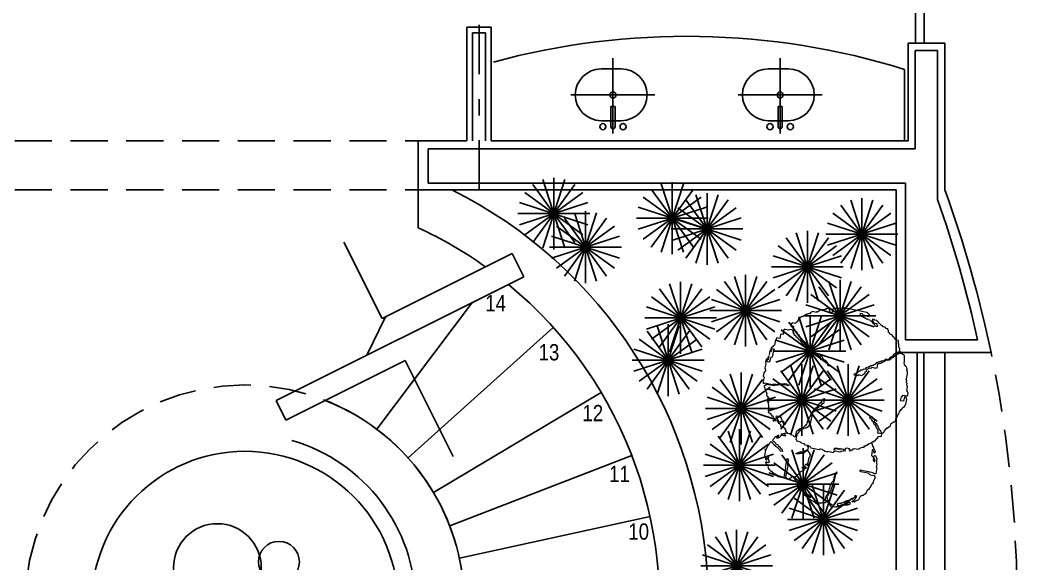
# Model space of a CAD drawing. Extents: x 152 to 700, y -120 to 84.
# Drawn here: x 210.42 to 216.55, y 23.87 to 27.2 of the extents above; entities that cross this region are included whole.
import ezdxf
from ezdxf.enums import TextEntityAlignment as Align

# ---------------------------------------------------------------- set-up
doc = ezdxf.new("R2010")
doc.units = 0
doc.header["$LTSCALE"] = 0.03
doc.linetypes.add('DASHDOT', pattern=[25.4, 12.7, -6.35, 0, -6.35])
doc.linetypes.add('DASHED', pattern=[19.05, 12.7, -6.35])
doc.layers.get('0').update_dxf_attribs({"linetype": 'CONTINUOUS'})
for name, color, linetype in [('CALIDAD', 30, 'CONTINUOUS'), ('EJES', 8, 'DASHDOT'), ('MUEBLES', 8, 'CONTINUOUS'), ('PROYECCIONES', 9, 'DASHED'), ('TEXTOS', 7, 'CONTINUOUS'), ('VEGETACION', 96, 'CONTINUOUS'), ('VENTANAS', 4, 'CONTINUOUS')]:
    doc.layers.add(name, color=color, linetype=linetype)
doc.layers.add('VEJETACION', color=94, linetype='CONTINUOUS', lineweight=15)
doc.styles.add('TEXTO1', font='', dxfattribs={"height": 0.1})
doc.styles.get('TEXTO1').set_extended_font_data('Technical')

# ---------------------------------------------------------------- blocks, each defined once
blk = doc.blocks.new('A$C02323873')
at = {"layer": 'VEGETACION'}
for p, q in [((0.289, 0.0108), (0.1525, 0.4307)), ((0.289, 0.4307), (0.1525, 0.0108)), ((0.1525, 0.4307), (0.289, 0.0108)), ((0.1525, 0.0108), (0.289, 0.4307)), ((0.2208, 0.4415), (0.2208, 0)), ((0.2208, 0), (0.2208, 0.4415)), ((0.2208, 0.4415), (0.2208, 0)), ((0.3505, 0.0422), (0.091, 0.3994)), ((0.3505, 0.3994), (0.091, 0.0422)), ((0.091, 0.3994), (0.3505, 0.0422)), ((0.091, 0.0422), (0.3505, 0.3994)), ((0.3994, 0.091), (0.0422, 0.3505)), ((0.3994, 0.3505), (0.0422, 0.091)), ((0.0422, 0.3505), (0.3994, 0.091)), ((0.0422, 0.091), (0.3994, 0.3505)), ((0.4307, 0.1525), (0.0108, 0.289)), ((0.4307, 0.289), (0.0108, 0.1525)), ((0.0108, 0.289), (0.4307, 0.1525)), ((0.0108, 0.1525), (0.4307, 0.289)), ((0.4415, 0.2208), (0, 0.2208)), ((0, 0.2208), (0.4415, 0.2208))]:
    blk.add_line(p, q, dxfattribs=at)
blk = doc.blocks.new('A$C7A8F3088')
at = {"layer": 'VEJETACION'}
blk.add_lwpolyline([(0.6843, 0.5128), (0.6778, 0.5109), (0.6718, 0.512), (0.6707, 0.5061), (0.6617, 0.5078), (0.6576, 0.5023), (0.651, 0.5005), (0.6505, 0.4975), (0.6385, 0.4998), (0.6379, 0.4968), (0.6349, 0.4973), (0.6314, 0.4949), (0.6254, 0.4961), (0.6242, 0.4901), (0.6183, 0.4912), (0.6177, 0.4882), (0.6111, 0.4864), (0.6022, 0.4881), (0.5986, 0.4856), (0.598, 0.4827), (0.5921, 0.4838), (0.5909, 0.4778), (0.5879, 0.4784), (0.6179, 0.4727), (0.6184, 0.4757), (0.6214, 0.4751), (0.622, 0.4781), (0.628, 0.477), (0.6291, 0.483), (0.6411, 0.4807), (0.6428, 0.4897), (0.6493, 0.4915), (0.6553, 0.4904), (0.6559, 0.4934), (0.6594, 0.4958), (0.6624, 0.4952), (0.663, 0.4982), (0.6666, 0.5006), (0.6695, 0.5001), (0.6707, 0.5061), (0.6767, 0.5049), (0.6802, 0.5073), (0.6808, 0.5103), (0.6898, 0.5086), (0.6903, 0.5116), (0.6933, 0.5111), (0.6969, 0.5135), (0.7717, 0.4993), (0.7723, 0.5023), (0.7753, 0.5017), (0.7758, 0.5047), (0.7848, 0.503), (0.7889, 0.5084), (0.7919, 0.5079), (0.7925, 0.5109), (0.7955, 0.5103), (0.796, 0.5133), (0.799, 0.5127), (0.8002, 0.5187), (0.8032, 0.5181), (0.8054, 0.5301), (0.8114, 0.5289), (0.8125, 0.5349), (0.8185, 0.5338), (0.8202, 0.5428), (0.8268, 0.5446), (0.8358, 0.5429), (0.8399, 0.5483), (0.8459, 0.5472), (0.8464, 0.5502), (0.8524, 0.549), (0.853, 0.552), (0.8859, 0.5458), (0.8883, 0.5422), (0.8878, 0.5393), (0.8938, 0.5381), (0.8892, 0.5142), (0.8922, 0.5136), (0.8916, 0.5106), (0.8941, 0.5071), (0.8907, 0.4892), (0.8967, 0.488), (0.8916, 0.4611), (0.894, 0.4576), (0.8929, 0.4516), (0.8958, 0.451), (0.8953, 0.448), (0.8977, 0.4445), (0.9001, 0.4409), (0.8905, 0.3901), (0.8875, 0.3907), (0.8864, 0.3847), (0.8834, 0.3852), (0.8811, 0.3733), (0.8841, 0.3727), (0.8835, 0.3697), (0.886, 0.3662), (0.8843, 0.3572), (0.8873, 0.3566), (0.8833, 0.3357), (0.8803, 0.3363), (0.8741, 0.3034), (0.8705, 0.301), (0.8675, 0.3015), (0.8634, 0.2961), (0.8604, 0.2967), (0.8547, 0.2668), (0.8506, 0.2614), (0.8476, 0.2619), (0.8454, 0.25), (0.8424, 0.2506), (0.8418, 0.2476), (0.8382, 0.2451), (0.8371, 0.2392), (0.8311, 0.2403), (0.8368, 0.2702), (0.8398, 0.2696), (0.8439, 0.275), (0.8484, 0.299), (0.8514, 0.2984), (0.852, 0.3014), (0.8556, 0.3038), (0.8585, 0.3032), (0.8466, 0.3055), (0.8425, 0.3001), (0.8323, 0.2463), (0.8293, 0.2468), (0.8281, 0.2409), (0.8221, 0.242), (0.818, 0.2366), (0.8152, 0.2216), (0.8212, 0.2205), (0.8206, 0.2175), (0.8266, 0.2164), (0.8249, 0.2074), (0.8183, 0.2056), (0.8172, 0.1996), (0.8112, 0.2007), (0.8071, 0.1953), (0.8035, 0.1929), (0.799, 0.169), (0.7954, 0.1665), (0.7919, 0.1641), (0.7913, 0.1611), (0.7883, 0.1617), (0.7842, 0.1563), (0.7806, 0.1539), (0.7771, 0.1514), (0.7748, 0.1395), (0.7658, 0.1412), (0.7617, 0.1358), (0.7612, 0.1328), (0.7576, 0.1304), (0.7546, 0.1309), (0.7535, 0.1249), (0.7475, 0.1261), (0.7464, 0.1201), (0.7404, 0.1212), (0.7392, 0.1153), (0.7357, 0.1128), (0.7321, 0.1104), (0.7315, 0.1074), (0.728, 0.105), (0.725, 0.1056), (0.7239, 0.0996), (0.7179, 0.1007), (0.7167, 0.0947), (0.7108, 0.0959), (0.7096, 0.0899), (0.7036, 0.091), (0.7031, 0.088), (0.7001, 0.0886), (0.6965, 0.0862), (0.6905, 0.0873), (0.69, 0.0843), (0.6834, 0.0825), (0.6774, 0.0836), (0.6746, 0.0687), (0.671, 0.0662), (0.6561, 0.0691), (0.6606, 0.093), (0.6516, 0.0947), (0.6462, 0.0988), (0.6438, 0.1024), (0.6408, 0.1029), (0.6384, 0.1065), (0.6389, 0.1095), (0.6359, 0.11), (0.6335, 0.1136), (0.6281, 0.1177), (0.6232, 0.1248), (0.6203, 0.1254), (0.6208, 0.1284), (0.6178, 0.129), (0.6195, 0.1379), (0.6135, 0.1391), (0.6087, 0.1462), (0.6068, 0.1527), (0.6038, 0.1533), (0.599, 0.1604), (0.5966, 0.164), (0.5941, 0.1675), (0.5953, 0.1735), (0.5833, 0.1758), (0.581, 0.1638), (0.584, 0.1632), (0.5859, 0.1567), (0.5919, 0.1556), (0.5902, 0.1466), (0.5962, 0.1455), (0.5956, 0.1425), (0.6046, 0.1408), (0.607, 0.1372), (0.6059, 0.1312), (0.6113, 0.1271), (0.6101, 0.1211), (0.6161, 0.12), (0.6156, 0.117), (0.621, 0.1129), (0.6204, 0.1099), (0.6258, 0.1058), (0.6318, 0.1046), (0.6307, 0.0987), (0.6337, 0.0981), (0.6355, 0.0915), (0.6385, 0.091), (0.6404, 0.0844), (0.6464, 0.0833), (0.6452, 0.0773), (0.6482, 0.0767), (0.6507, 0.0732), (0.649, 0.0642), (0.646, 0.0648), (0.6424, 0.0624), (0.6389, 0.0599), (0.6329, 0.0611), (0.6263, 0.0592), (0.6228, 0.0568), (0.6168, 0.0579), (0.6162, 0.0549), (0.6097, 0.0531), (0.6085, 0.0471), (0.6025, 0.0482), (0.602, 0.0453), (0.5984, 0.0428), (0.5954, 0.0434), (0.5949, 0.0404), (0.5913, 0.038), (0.5793, 0.0403), (0.5758, 0.0378), (0.5692, 0.036), (0.5686, 0.033), (0.5621, 0.0311), (0.558, 0.0257), (0.5544, 0.0233), (0.5538, 0.0203), (0.5299, 0.0248), (0.5228, 0.02), (0.5108, 0.0223), (0.5102, 0.0193), (0.5043, 0.0204), (0.4977, 0.0186), (0.4857, 0.0208), (0.4786, 0.016), (0.4726, 0.0171), (0.4721, 0.0141), (0.4685, 0.0117), (0.4625, 0.0128), (0.4519, 0.0056), (0.4513, 0.0026), (0.4393, 0.0048), (0.4387, 0.0019), (0.4358, 0.0024), (0.4322, 0), (0.4023, 0.0057), (0.3998, 0.0092), (0.3944, 0.0133), (0.3914, 0.0139), (0.3937, 0.0259), (0.4206, 0.0208), (0.424, 0.0387), (0.4001, 0.0432), (0.3965, 0.0408), (0.39, 0.039), (0.387, 0.0395), (0.3819, 0.0126), (0.3783, 0.0102), (0.3604, 0.0136), (0.3609, 0.0166), (0.3555, 0.0207), (0.3561, 0.0237), (0.3501, 0.0248), (0.3507, 0.0278), (0.3297, 0.0318), (0.3219, 0.0395), (0.3099, 0.0418), (0.3105, 0.0447), (0.3051, 0.0489), (0.2931, 0.0511), (0.2937, 0.0541), (0.2547, 0.0615), (0.2463, 0.0662), (0.2404, 0.0673), (0.2355, 0.0744), (0.2265, 0.0761), (0.2241, 0.0797), (0.2187, 0.0838), (0.2192, 0.0868), (0.2168, 0.0904), (0.2138, 0.0909), (0.215, 0.0969), (0.209, 0.098), (0.2065, 0.1016), (0.2041, 0.1051), (0.1892, 0.108), (0.1604, 0.1196), (0.1574, 0.1202), (0.1579, 0.1232), (0.1555, 0.1267), (0.1566, 0.1327), (0.1537, 0.1333), (0.1582, 0.1572), (0.1612, 0.1566), (0.1623, 0.1626), (0.1683, 0.1615), (0.1694, 0.1675), (0.173, 0.1699), (0.1801, 0.1747), (0.1837, 0.1772), (0.1867, 0.1766), (0.1902, 0.179), (0.1908, 0.182), (0.1968, 0.1809), (0.1973, 0.1839), (0.2009, 0.1863), (0.2039, 0.1857), (0.205, 0.1917), (0.211, 0.1906), (0.2146, 0.193), (0.2181, 0.1954), (0.2187, 0.1984), (0.2222, 0.2008), (0.2264, 0.2062), (0.2286, 0.2182), (0.2352, 0.22), (0.2358, 0.223), (0.2417, 0.2219), (0.2429, 0.2279), (0.2494, 0.2297), (0.25, 0.2327), (0.253, 0.2322), (0.2535, 0.2351), (0.2571, 0.2376), (0.2582, 0.2435), (0.2612, 0.243), (0.2654, 0.2484), (0.2659, 0.2514), (0.2695, 0.2538), (0.2934, 0.2493), (0.2946, 0.2552), (0.2975, 0.2547), (0.3021, 0.2786), (0.3056, 0.281), (0.3092, 0.2834), (0.3109, 0.2924), (0.3145, 0.2948), (0.3174, 0.2943), (0.318, 0.2973), (0.3216, 0.2997), (0.3257, 0.3051), (0.3377, 0.3028), (0.3448, 0.3077), (0.3538, 0.306), (0.3579, 0.3114), (0.3609, 0.3108), (0.368, 0.3157), (0.3716, 0.3181), (0.3755, 0.339), (0.3815, 0.3379), (0.386, 0.3618), (0.3771, 0.3635), (0.3729, 0.3581), (0.3699, 0.3586), (0.3688, 0.3527), (0.3658, 0.3532), (0.3653, 0.3502), (0.3587, 0.3484), (0.3581, 0.3454), (0.3551, 0.346), (0.3516, 0.3435), (0.3445, 0.3387), (0.3439, 0.3357), (0.3373, 0.3338), (0.3357, 0.3249), (0.3321, 0.3225), (0.3291, 0.323), (0.3274, 0.3141), (0.3238, 0.3116), (0.3179, 0.3128), (0.3137, 0.3074), (0.3107, 0.3079), (0.3066, 0.3025), (0.3055, 0.2965), (0.3025, 0.2971), (0.2984, 0.2917), (0.2954, 0.2923), (0.2948, 0.2893), (0.2918, 0.2898), (0.2901, 0.2809), (0.2871, 0.2814), (0.286, 0.2754), (0.283, 0.276), (0.2824, 0.273), (0.2789, 0.2706), (0.2759, 0.2712), (0.2747, 0.2652), (0.2688, 0.2663), (0.2682, 0.2633), (0.2616, 0.2615), (0.2611, 0.2585), (0.2545, 0.2566), (0.2534, 0.2507), (0.2504, 0.2512), (0.2493, 0.2452), (0.2463, 0.2458), (0.2451, 0.2398), (0.2421, 0.2404), (0.238, 0.235), (0.2369, 0.229), (0.2298, 0.2242), (0.2227, 0.2193), (0.2197, 0.2199), (0.2163, 0.2019), (0.2133, 0.2025), (0.2127, 0.1995), (0.2061, 0.1977), (0.2002, 0.1988), (0.199, 0.1928), (0.193, 0.194), (0.1919, 0.188), (0.1859, 0.1891), (0.1854, 0.1861), (0.1788, 0.1843), (0.1758, 0.1848), (0.1723, 0.1824), (0.1717, 0.1794), (0.1687, 0.18), (0.1651, 0.1776), (0.1623, 0.1626), (0.1593, 0.1632), (0.1582, 0.1572), (0.1552, 0.1578), (0.1541, 0.1518), (0.1481, 0.1529), (0.1475, 0.1499), (0.1445, 0.1505), (0.1462, 0.1595), (0.1283, 0.1629), (0.1288, 0.1659), (0.1258, 0.1664), (0.1264, 0.1694), (0.118, 0.1741), (0.0898, 0.1888), (0.0868, 0.1893), (0.089, 0.2013), (0.0866, 0.2048), (0.0883, 0.2138), (0.0823, 0.2149), (0.0805, 0.2215), (0.0775, 0.2221), (0.078, 0.225), (0.0756, 0.2286), (0.0713, 0.2387), (0.0689, 0.2423), (0.0706, 0.2512), (0.0657, 0.2583), (0.0633, 0.2619), (0.0639, 0.2649), (0.0609, 0.2655), (0.0555, 0.2696), (0.0476, 0.2773), (0.0446, 0.2778), (0.0463, 0.2868), (0.042, 0.2969), (0.0443, 0.3089), (0.0395, 0.316), (0.0406, 0.3219), (0.0357, 0.3291), (0.032, 0.3421), (0.0326, 0.3451), (0.0296, 0.3457), (0.0272, 0.3493), (0.0253, 0.3558), (0.0223, 0.3564), (0.0257, 0.3743), (0.0227, 0.3749), (0.025, 0.3868), (0.031, 0.3857), (0.0388, 0.378), (0.0418, 0.3775), (0.0412, 0.3745), (0.0437, 0.3709), (0.0403, 0.353), (0.0463, 0.3518), (0.0457, 0.3488), (0.0481, 0.3453), (0.0571, 0.3436), (0.0594, 0.3555), (0.0564, 0.3561), (0.0539, 0.3597), (0.0485, 0.3638), (0.0497, 0.3698), (0.0472, 0.3733), (0.0454, 0.3799), (0.04, 0.384), (0.0411, 0.39), (0.0357, 0.3941), (0.0385, 0.4091), (0.0361, 0.4126), (0.0378, 0.4216), (0.0359, 0.4281), (0.037, 0.4341), (0.0352, 0.4406), (0.0358, 0.4436), (0.0333, 0.4472), (0.0367, 0.4651), (0.0188, 0.4685), (0.0171, 0.4596), (0.0195, 0.456), (0.0214, 0.4495), (0.0174, 0.4285), (0.0198, 0.425), (0.0175, 0.413), (0.0056, 0.4153), (0.0061, 0.4183), (0.0037, 0.4218), (0.0043, 0.4248), (0.0019, 0.4284), (0, 0.4349), (0.0266, 0.5754), (0.0296, 0.5749), (0.0302, 0.5779), (0.0332, 0.5773), (0.036, 0.5922), (0.0396, 0.5947), (0.0435, 0.6156), (0.0471, 0.618), (0.0505, 0.6359), (0.0565, 0.6348), (0.057, 0.6378), (0.078, 0.6338), (0.0845, 0.6357), (0.0875, 0.6351), (0.0887, 0.6411), (0.0827, 0.6422), (0.0832, 0.6452), (0.0773, 0.6464), (0.0778, 0.6493), (0.0718, 0.6505), (0.0724, 0.6535), (0.067, 0.6576), (0.061, 0.6587), (0.0621, 0.6647), (0.0651, 0.6641), (0.0693, 0.6696), (0.0704, 0.6755), (0.0764, 0.6744), (0.0775, 0.6804), (0.0846, 0.6852), (0.0858, 0.6912), (0.0929, 0.696), (0.0951, 0.708), (0.0981, 0.7074), (0.1023, 0.7128), (0.1082, 0.7117), (0.1094, 0.7177), (0.1135, 0.7231), (0.1165, 0.7225), (0.1216, 0.7494), (0.1246, 0.7489), (0.1251, 0.7519), (0.1281, 0.7513), (0.1287, 0.7543), (0.1323, 0.7567), (0.1383, 0.7556), (0.14, 0.7645), (0.1435, 0.767), (0.1465, 0.7664), (0.1476, 0.7724), (0.1506, 0.7718), (0.1518, 0.7778), (0.1548, 0.7772), (0.1553, 0.7802), (0.1589, 0.7826), (0.1619, 0.7821), (0.166, 0.7875), (0.1696, 0.7899), (0.1725, 0.7893), (0.1742, 0.7983), (0.1802, 0.7972), (0.1814, 0.8032), (0.1874, 0.802), (0.1885, 0.808), (0.1945, 0.8069), (0.198, 0.8093), (0.204, 0.8082), (0.2076, 0.8106), (0.2136, 0.8094), (0.2177, 0.8149), (0.2207, 0.8143), (0.2278, 0.8191), (0.2312, 0.8371), (0.2372, 0.8359), (0.2377, 0.8389), (0.2437, 0.8378), (0.2443, 0.8408), (0.2503, 0.8396), (0.2474, 0.8247), (0.2499, 0.8211), (0.2589, 0.8194), (0.2697, 0.8112), (0.268, 0.8022), (0.2723, 0.7921), (0.282, 0.7779), (0.2844, 0.7743), (0.2838, 0.7714), (0.2917, 0.7637), (0.2965, 0.7566), (0.2984, 0.75), (0.3003, 0.7435), (0.3032, 0.7429), (0.3051, 0.7364), (0.3045, 0.7334), (0.31, 0.7292), (0.3083, 0.7203), (0.3137, 0.7161), (0.3185, 0.709), (0.3174, 0.7031), (0.3204, 0.7025), (0.3198, 0.6995), (0.3223, 0.6959), (0.3241, 0.6894), (0.326, 0.6829), (0.3248, 0.6769), (0.3308, 0.6757), (0.3297, 0.6698), (0.3327, 0.6692), (0.3351, 0.6656), (0.3345, 0.6626), (0.3375, 0.6621), (0.3442, 0.6484), (0.3491, 0.6413), (0.3457, 0.6234), (0.3476, 0.6168), (0.3494, 0.6103), (0.3489, 0.6073), (0.3543, 0.6032), (0.352, 0.5912), (0.355, 0.5906), (0.3599, 0.5835), (0.3628, 0.583), (0.3623, 0.58), (0.3671, 0.5729), (0.3654, 0.5639), (0.3709, 0.5598), (0.3697, 0.5538), (0.3721, 0.5502), (0.38, 0.5425), (0.3848, 0.5354), (0.3878, 0.5349), (0.3903, 0.5313), (0.3886, 0.5223), (0.3916, 0.5218), (0.3933, 0.5307), (0.3908, 0.5343), (0.38, 0.5425), (0.3763, 0.5556), (0.3733, 0.5562), (0.3744, 0.5622), (0.372, 0.5657), (0.3759, 0.5867), (0.37, 0.5878), (0.3711, 0.5938), (0.3651, 0.5949), (0.3597, 0.599), (0.3614, 0.608), (0.3584, 0.6086), (0.3595, 0.6146), (0.3565, 0.6151), (0.3582, 0.6241), (0.3558, 0.6276), (0.3564, 0.6306), (0.354, 0.6342), (0.3557, 0.6432), (0.3532, 0.6467), (0.3514, 0.6533), (0.3525, 0.6592), (0.3495, 0.6598), (0.3501, 0.6628), (0.3471, 0.6634), (0.3493, 0.6753), (0.3445, 0.6824), (0.3451, 0.6854), (0.3426, 0.689), (0.3402, 0.6925), (0.3408, 0.6955), (0.3383, 0.6991), (0.3359, 0.7026), (0.3376, 0.7116), (0.3328, 0.7187), (0.3333, 0.7217), (0.3303, 0.7223), (0.3279, 0.7258), (0.3285, 0.7288), (0.3261, 0.7324), (0.3231, 0.733), (0.3236, 0.7359), (0.3182, 0.7401), (0.3188, 0.7431), (0.3134, 0.7472), (0.3145, 0.7532), (0.3121, 0.7567), (0.3126, 0.7597), (0.3096, 0.7603), (0.3102, 0.7633), (0.3078, 0.7668), (0.3048, 0.7674), (0.3059, 0.7734), (0.3029, 0.7739), (0.3011, 0.7805), (0.2962, 0.7876), (0.2973, 0.7936), (0.2914, 0.7947), (0.2925, 0.8007), (0.2865, 0.8018), (0.2876, 0.8078), (0.2787, 0.8095), (0.2762, 0.8131), (0.2738, 0.8166), (0.2714, 0.8202), (0.2742, 0.8351), (0.2772, 0.8345), (0.2813, 0.84), (0.2853, 0.8609), (0.2864, 0.8669), (0.2894, 0.8663), (0.293, 0.8687), (0.308, 0.8659), (0.3074, 0.8629), (0.3194, 0.8606), (0.3216, 0.8726), (0.3252, 0.875), (0.3491, 0.8705), (0.3531, 0.8914), (0.3651, 0.8891), (0.3656, 0.8921), (0.3985, 0.8859), (0.4021, 0.8883), (0.4086, 0.8902), (0.4116, 0.8896), (0.4122, 0.8926), (0.4152, 0.892), (0.4158, 0.895), (0.4188, 0.8944), (0.4199, 0.9004), (0.4378, 0.897), (0.4414, 0.8994), (0.4653, 0.8949), (0.4648, 0.8919), (0.4438, 0.8959), (0.4427, 0.8899), (0.4367, 0.891), (0.4361, 0.888), (0.4242, 0.8903), (0.4219, 0.8784), (0.4309, 0.8767), (0.4315, 0.8796), (0.4734, 0.8717), (0.4739, 0.8747), (0.4769, 0.8741), (0.4775, 0.8771), (0.4805, 0.8766), (0.481, 0.8795), (0.502, 0.8756), (0.5055, 0.878), (0.5085, 0.8774), (0.5108, 0.8894), (0.4958, 0.8922), (0.4947, 0.8862), (0.4768, 0.8896), (0.4779, 0.8956), (0.4928, 0.8928), (0.4934, 0.8958), (0.497, 0.8982), (0.4975, 0.9012), (0.5155, 0.8978), (0.5269, 0.8925), (0.5508, 0.888), (0.5617, 0.8797), (0.5736, 0.8775), (0.5742, 0.8805), (0.5808, 0.8823), (0.6017, 0.8784), (0.6066, 0.8712), (0.6395, 0.865), (0.6389, 0.862), (0.6419, 0.8615), (0.6408, 0.8555), (0.6378, 0.856), (0.6282, 0.8052), (0.6252, 0.8058), (0.624, 0.7998), (0.621, 0.8004), (0.6165, 0.7765), (0.6135, 0.777), (0.6094, 0.7716), (0.6064, 0.7722), (0.6024, 0.7512), (0.5989, 0.7488), (0.5972, 0.7399), (0.5936, 0.7374), (0.5913, 0.7255), (0.5943, 0.7249), (0.5921, 0.713), (0.5981, 0.7118), (0.6049, 0.7477), (0.6078, 0.7471), (0.6095, 0.7561), (0.6131, 0.7585), (0.6159, 0.7735), (0.6195, 0.7759), (0.6201, 0.7789), (0.6231, 0.7783), (0.6253, 0.7903), (0.6283, 0.7897), (0.6289, 0.7927), (0.6319, 0.7921), (0.6409, 0.84), (0.6439, 0.8394), (0.6451, 0.8454), (0.651, 0.8442), (0.6552, 0.8496), (0.6582, 0.8491), (0.666, 0.8414), (0.672, 0.8403), (0.6714, 0.8373), (0.6823, 0.829), (0.6877, 0.8249), (0.6925, 0.8178), (0.7045, 0.8155), (0.7039, 0.8125), (0.7064, 0.809), (0.7082, 0.8024), (0.7142, 0.8013), (0.7114, 0.7864), (0.7138, 0.7828), (0.7168, 0.7822), (0.7208, 0.8032), (0.7202, 0.8002), (0.7322, 0.7979), (0.7299, 0.7859), (0.7322, 0.7979), (0.7382, 0.7968), (0.7365, 0.7878), (0.7484, 0.7855), (0.7538, 0.7814), (0.7886, 0.7686), (0.7976, 0.7669), (0.7953, 0.755), (0.7983, 0.7544), (0.7972, 0.7484), (0.8032, 0.7473), (0.805, 0.7407), (0.808, 0.7402), (0.8063, 0.7312), (0.8118, 0.7271), (0.8147, 0.7265), (0.8166, 0.72), (0.8226, 0.7188), (0.8215, 0.7128), (0.8274, 0.7117), (0.824, 0.6938), (0.827, 0.6932), (0.8265, 0.6902), (0.8289, 0.6867), (0.8278, 0.6807), (0.8248, 0.6813), (0.8223, 0.6848), (0.8229, 0.6878), (0.8169, 0.6889), (0.8181, 0.6949), (0.8121, 0.696), (0.8132, 0.702), (0.8072, 0.7032), (0.8084, 0.7091), (0.7964, 0.7114), (0.7919, 0.6875), (0.7978, 0.6864), (0.7967, 0.6804), (0.8027, 0.6792), (0.8021, 0.6763), (0.8075, 0.6721), (0.813, 0.668), (0.8113, 0.659), (0.8172, 0.6579), (0.8167, 0.6549), (0.8191, 0.6514), (0.8221, 0.6508), (0.8204, 0.6418), (0.8264, 0.6407), (0.8281, 0.6497), (0.8251, 0.6502), (0.8227, 0.6538), (0.8232, 0.6568), (0.8172, 0.6579), (0.8206, 0.6758), (0.8266, 0.6747), (0.8283, 0.6837), (0.8349, 0.6855), (0.8337, 0.6796), (0.8356, 0.673), (0.838, 0.6695), (0.8375, 0.6665), (0.8464, 0.6648), (0.8483, 0.6582), (0.8449, 0.6403), (0.8509, 0.6391), (0.8498, 0.6332), (0.8557, 0.632), (0.8546, 0.6261), (0.8666, 0.6238), (0.8649, 0.6148), (0.8673, 0.6113), (0.8703, 0.6107), (0.8669, 0.5928), (0.8699, 0.5922), (0.8693, 0.5892), (0.8723, 0.5886), (0.8689, 0.5707), (0.8713, 0.5671), (0.8743, 0.5666), (0.8721, 0.5546), (0.8362, 0.5614), (0.8356, 0.5584), (0.829, 0.5566), (0.8279, 0.5506), (0.8219, 0.5517), (0.8214, 0.5487), (0.8184, 0.5493), (0.8148, 0.5469), (0.8107, 0.5415), (0.8077, 0.542), (0.8066, 0.5361), (0.8036, 0.5366), (0.803, 0.5336), (0.7959, 0.5288), (0.7923, 0.5264), (0.7893, 0.5269), (0.7852, 0.5215), (0.7792, 0.5227), (0.7787, 0.5197), (0.7727, 0.5208), (0.7691, 0.5184), (0.7512, 0.5218), (0.7476, 0.5194), (0.747, 0.5164), (0.7261, 0.5203), (0.7225, 0.5179), (0.716, 0.5161), (0.704, 0.5183), (0.7004, 0.5159), (0.6974, 0.5165), (0.6969, 0.5135), (0.6849, 0.5157)], close=True, dxfattribs=at)
for points in [[(0.8685, 0.611), (0.8728, 0.614), (0.8781, 0.621), (0.8789, 0.6249), (0.8831, 0.6261), (0.8842, 0.6319), (0.8889, 0.6351), (0.8903, 0.6428), (0.8942, 0.6421), (0.8905, 0.6227), (0.8867, 0.6234), (0.8852, 0.6156), (0.893, 0.6142), (0.8966, 0.6336), (0.902, 0.6406), (0.9063, 0.6418), (0.9105, 0.643), (0.9151, 0.6462), (0.9198, 0.6493), (0.9224, 0.6528), (0.9232, 0.6567), (0.9154, 0.6582), (0.9127, 0.6547), (0.912, 0.6508), (0.9042, 0.6523), (0.9049, 0.6562), (0.9076, 0.6597), (0.9119, 0.6609), (0.9146, 0.6644), (0.9188, 0.6656), (0.9195, 0.6695), (0.9238, 0.6707), (0.9281, 0.6719), (0.932, 0.6712), (0.9346, 0.6747), (0.9389, 0.6759), (0.9431, 0.6771), (0.947, 0.6764), (0.9482, 0.6721), (0.9491, 0.6659), (0.9503, 0.6617), (0.9538, 0.659), (0.9531, 0.6551), (0.957, 0.6544), (0.9594, 0.6458), (0.9579, 0.6381), (0.9649, 0.6327), (0.9642, 0.6288), (0.967, 0.6223), (0.9698, 0.6157), (0.9729, 0.6111), (0.9722, 0.6072), (0.9753, 0.6026), (0.9789, 0.5999), (0.982, 0.5953), (0.9859, 0.5945), (0.9881, 0.6062), (0.9846, 0.6089), (0.9853, 0.6128), (0.9822, 0.6174), (0.979, 0.622), (0.9766, 0.6305), (0.9738, 0.6371), (0.9746, 0.641), (0.971, 0.6436), (0.9718, 0.6475), (0.9694, 0.656), (0.9662, 0.6606), (0.965, 0.6649), (0.9615, 0.6676), (0.9606, 0.6738), (0.9568, 0.6745), (0.959, 0.6862), (0.9628, 0.6854), (0.9671, 0.6866), (0.9714, 0.6878), (0.9752, 0.6871), (0.9795, 0.6883), (0.988, 0.6907), (0.9923, 0.6919), (0.9962, 0.6912), (1.0004, 0.6924), (1.0066, 0.6932), (1.0105, 0.6925), (1.0132, 0.696), (1.0139, 0.6999), (1.0171, 0.6953), (1.0178, 0.6992), (1.0163, 0.6914), (1.019, 0.6949), (1.0501, 0.689), (1.0572, 0.6837), (1.0638, 0.6764), (1.0674, 0.6737), (1.0713, 0.6729), (1.0705, 0.6691), (1.0717, 0.6648), (1.0503, 0.6689), (1.0489, 0.6611), (1.0605, 0.6589), (1.0676, 0.6535), (1.0715, 0.6528), (1.0707, 0.6489), (1.0824, 0.6467), (1.0839, 0.6545), (1.0827, 0.6587), (1.0834, 0.6626), (1.0861, 0.6661), (1.09, 0.6654), (1.0892, 0.6615), (1.0931, 0.6608), (1.0924, 0.6569), (1.0955, 0.6522), (1.0994, 0.6515), (1.0987, 0.6476), (1.1038, 0.6426), (1.1077, 0.6419), (1.1112, 0.6392), (1.1147, 0.6365), (1.1179, 0.6319), (1.1191, 0.6277), (1.1222, 0.623), (1.1246, 0.6145), (1.1239, 0.6107), (1.1271, 0.606), (1.1263, 0.6021), (1.1302, 0.6014), (1.1287, 0.5936), (1.1312, 0.5851), (1.1304, 0.5813), (1.1328, 0.5727), (1.1367, 0.572), (1.136, 0.5681), (1.1391, 0.5635), (1.1325, 0.5285), (1.1279, 0.5254), (1.1084, 0.5291), (1.1049, 0.5318), (1.0738, 0.5377), (1.0703, 0.5403), (1.0159, 0.5506), (1.0151, 0.5468), (1.019, 0.546), (1.0202, 0.5418), (1.0455, 0.537), (1.0529, 0.5336), (1.0564, 0.5309), (1.1245, 0.518), (1.1257, 0.5137), (1.1296, 0.513), (1.1259, 0.4936), (1.1213, 0.4904), (1.1205, 0.4866), (1.1166, 0.4873), (1.114, 0.4838), (1.1101, 0.4845), (1.1074, 0.481), (1.1031, 0.4798), (1.0998, 0.4623), (1.0956, 0.4611), (1.0948, 0.4572), (1.0906, 0.456), (1.0863, 0.4548), (1.0821, 0.4536), (1.0774, 0.4505), (1.0732, 0.4492), (1.0689, 0.448), (1.065, 0.4488), (1.0643, 0.4449), (1.0604, 0.4456), (1.0562, 0.4444), (1.0554, 0.4405), (1.0504, 0.4354), (1.0497, 0.4316), (1.0451, 0.4284), (1.0334, 0.4306), (1.0327, 0.4267), (1.0284, 0.4255), (1.0277, 0.4217), (1.0199, 0.4231), (1.0206, 0.427), (1.0233, 0.4305), (1.0276, 0.4317), (1.0302, 0.4352), (1.0341, 0.4345), (1.0349, 0.4384), (1.0376, 0.4419), (1.0298, 0.4434), (1.0271, 0.4399), (1.0178, 0.4336), (1.0101, 0.435), (1.0054, 0.4319), (1.0028, 0.4284), (0.9989, 0.4291), (0.9974, 0.4214), (1.011, 0.4188), (0.9585, 0.4287), (0.952, 0.4259), (0.9403, 0.4281), (0.9371, 0.4328), (0.9336, 0.4354), (0.9308, 0.442), (0.9277, 0.4466), (0.9238, 0.4474), (0.9253, 0.4551), (0.9279, 0.4587), (0.9326, 0.4618), (0.9391, 0.4646), (0.9434, 0.4658), (0.9441, 0.4697), (0.9484, 0.4709), (0.9491, 0.4748), (0.9545, 0.4818), (0.9552, 0.4857), (0.9579, 0.4892), (0.9609, 0.4947), (0.964, 0.5001), (0.9647, 0.504), (0.9674, 0.5075), (0.9681, 0.5114), (0.9643, 0.5121), (0.9635, 0.5083), (0.9593, 0.507), (0.9562, 0.5016), (0.9535, 0.4981), (0.9489, 0.4949), (0.9462, 0.4914), (0.9455, 0.4875), (0.9428, 0.484), (0.9421, 0.4801), (0.9367, 0.4731), (0.9321, 0.4699), (0.9294, 0.4664), (0.9248, 0.4633), (0.9221, 0.4598), (0.9175, 0.4566), (0.9167, 0.4527), (0.9012, 0.4557), (0.9019, 0.4596), (0.8984, 0.4622), (0.8929, 0.4683)], [(0.7316, 0.1077), (0.7325, 0.1075), (0.7345, 0.1046), (0.7365, 0.1016), (0.741, 0.0982), (0.7456, 0.0947), (0.748, 0.0943), (0.7471, 0.0893), (0.7521, 0.0883), (0.7529, 0.0856), (0.7551, 0.0839), (0.7596, 0.0805), (0.7619, 0.0787), (0.7627, 0.076), (0.7622, 0.0735), (0.7647, 0.073), (0.7667, 0.0701), (0.7717, 0.0691), (0.7725, 0.0664), (0.7812, 0.0648), (0.7829, 0.067), (0.7834, 0.0695), (0.7784, 0.0704), (0.7776, 0.0732), (0.7756, 0.0761), (0.7731, 0.0766), (0.7711, 0.0796), (0.7703, 0.0823), (0.7681, 0.084), (0.7673, 0.0867), (0.7725, 0.087), (0.792, 0.0808), (0.8044, 0.0784), (0.8052, 0.0757), (0.8048, 0.0732), (0.8068, 0.0702), (0.8088, 0.0673), (0.8096, 0.0645), (0.8133, 0.0638), (0.8153, 0.0609), (0.8253, 0.059), (0.8261, 0.0563), (0.8283, 0.0545), (0.8314, 0.0501), (0.8304, 0.0451), (0.8205, 0.047), (0.8197, 0.0497), (0.8164, 0.0529), (0.8144, 0.0559), (0.8121, 0.0576), (0.8099, 0.0593), (0.7999, 0.0612), (0.7972, 0.0604), (0.7958, 0.053), (0.798, 0.0513), (0.803, 0.0503), (0.8025, 0.0478), (0.8048, 0.0461), (0.807, 0.0444), (0.8066, 0.0419), (0.8091, 0.0414), (0.8123, 0.0382), (0.8248, 0.0359), (0.8295, 0.0337), (0.832, 0.0332), (0.8343, 0.0315), (0.8368, 0.031), (0.839, 0.0293), (0.8413, 0.0276), (0.8563, 0.0247), (0.8585, 0.023), (0.8608, 0.0213), (0.8603, 0.0188), (0.899, 0.0115), (0.9004, 0.019), (0.8996, 0.0217), (0.9001, 0.0242), (0.8993, 0.0269), (0.9005, 0.0331), (0.8999, 0.0371), (0.9028, 0.052), (0.902, 0.0548), (0.9043, 0.0672), (0.9061, 0.0695), (0.9134, 0.1081), (0.9161, 0.1089), (0.9186, 0.1084), (0.9181, 0.1059), (0.9189, 0.1032), (0.9104, 0.0583), (0.9112, 0.0556), (0.9132, 0.0526), (0.914, 0.0499), (0.9148, 0.0472), (0.9143, 0.0447), (0.9163, 0.0417), (0.9111, 0.0143), (0.9136, 0.0139), (0.9181, 0.0104), (0.9201, 0.0075), (0.9264, 0.0063), (0.9281, 0.0085), (0.9356, 0.0071), (0.9383, 0.0079), (0.9435, 0.0082), (0.9585, 0.0054), (0.9612, 0.0061), (0.9629, 0.0084), (0.9657, 0.0092), (0.9686, 0.0112), (0.9749, 0.01), (0.9778, 0.012), (0.9816, 0.0113), (0.9845, 0.0133), (0.9883, 0.0126), (0.9925, 0.0144), (0.995, 0.0139), (0.9977, 0.0147), (1.0002, 0.0142), (1.0029, 0.015), (1.0034, 0.0175), (1.0051, 0.0198), (1.0093, 0.0215), (1.0135, 0.0233), (1.0185, 0.0224), (1.0213, 0.0231), (1.0252, 0.0237), (1.0302, 0.0227), (1.0344, 0.0245), (1.0369, 0.024), (1.0386, 0.0263), (1.0404, 0.0286), (1.0421, 0.0308), (1.0448, 0.0316), (1.0475, 0.0324), (1.0505, 0.0344), (1.0522, 0.0366), (1.0539, 0.0389), (1.0569, 0.0409), (1.0574, 0.0434), (1.0591, 0.0456), (1.0608, 0.0479), (1.0633, 0.0474), (1.0675, 0.0492), (1.0805, 0.0493), (1.0859, 0.0509), (1.0886, 0.0517), (1.0891, 0.0541), (1.0938, 0.0584), (1.0965, 0.0592), (1.0982, 0.0614), (1.1042, 0.0655), (1.1069, 0.0663), (1.1074, 0.0688), (1.1101, 0.0695), (1.1125, 0.082), (1.1075, 0.0829), (1.107, 0.0804), (1.1011, 0.0764), (1.0981, 0.0744), (1.0954, 0.0736), (1.0927, 0.0728), (1.0897, 0.0708), (1.0872, 0.0713), (1.083, 0.0695), (1.0792, 0.0702), (1.0788, 0.0677), (1.0763, 0.0682), (1.0736, 0.0674), (1.07, 0.0694), (1.0693, 0.0721), (1.0707, 0.0796), (1.0782, 0.0782), (1.0836, 0.0797), (1.0866, 0.0817), (1.0891, 0.0812), (1.095, 0.0853), (1.0985, 0.0898), (1.0989, 0.0923), (1.1019, 0.0943), (1.1024, 0.0968), (1.1053, 0.0988), (1.1078, 0.0983), (1.1083, 0.1008), (1.1113, 0.1028), (1.1147, 0.1074), (1.1164, 0.1096), (1.1181, 0.1119), (1.1186, 0.1144), (1.1211, 0.1139), (1.1216, 0.1164), (1.1233, 0.1186), (1.128, 0.1229), (1.1309, 0.1249), (1.1339, 0.1269), (1.1373, 0.1314), (1.1403, 0.1335), (1.1437, 0.138), (1.1455, 0.1402), (1.1472, 0.1425), (1.1489, 0.1447), (1.1506, 0.147), (1.1516, 0.152), (1.1545, 0.154), (1.1555, 0.159), (1.1572, 0.1612), (1.1647, 0.1598), (1.1654, 0.1571), (1.1631, 0.1446), (1.1601, 0.1426), (1.1571, 0.1406), (1.1567, 0.1381), (1.155, 0.1358), (1.1532, 0.1336), (1.1503, 0.1316), (1.1493, 0.1266), (1.1459, 0.1221), (1.1429, 0.1201), (1.14, 0.118), (1.1385, 0.1106), (1.1361, 0.111), (1.1356, 0.1086), (1.1326, 0.1065), (1.1297, 0.1045), (1.1279, 0.1023), (1.1254, 0.1027), (1.1237, 0.1005), (1.1208, 0.0985), (1.1198, 0.0935), (1.1221, 0.0918), (1.1308, 0.0901), (1.1335, 0.0909), (1.1352, 0.0931), (1.1382, 0.0952), (1.1387, 0.0977), (1.1404, 0.0999), (1.1421, 0.1022), (1.1426, 0.1047), (1.146, 0.1092), (1.1474, 0.1166), (1.1492, 0.1189), (1.1509, 0.1211), (1.1538, 0.1232), (1.1573, 0.1277), (1.1578, 0.1302), (1.1595, 0.1324), (1.1629, 0.1369), (1.1646, 0.1392), (1.1676, 0.1412), (1.1693, 0.1434), (1.171, 0.1457), (1.172, 0.1507), (1.1754, 0.1552), (1.1759, 0.1577), (1.1776, 0.1599), (1.1793, 0.1622), (1.181, 0.1644), (1.1828, 0.1667), (1.1851, 0.1792), (1.1868, 0.1814), (1.1886, 0.1837), (1.1895, 0.1886), (1.1867, 0.1943), (1.1696, 0.2131), (1.1475, 0.2327), (1.144, 0.2347), (1.139, 0.2356), (1.1338, 0.2353), (1.1308, 0.2333), (1.1283, 0.2338), (1.1254, 0.2318), (1.1179, 0.2332), (1.1174, 0.2307), (1.1074, 0.2326), (1.1045, 0.2306), (1.099, 0.229), (1.0836, 0.2294), (1.0681, 0.2297), (1.0552, 0.2296), (1.0515, 0.2303), (1.0487, 0.2295), (1.035, 0.2321), (1.0323, 0.2313), (0.9924, 0.2389), (0.9894, 0.2369), (0.9865, 0.2349), (0.9752, 0.237), (0.978, 0.2378), (0.9809, 0.2398), (0.9849, 0.2403), (0.9949, 0.2384), (0.9979, 0.2404), (0.9996, 0.2427), (1.0046, 0.2417), (1.0088, 0.2435), (1.0399, 0.2376), (1.0417, 0.2399), (1.0471, 0.2414), (1.0526, 0.243), (1.068, 0.2426), (1.0735, 0.2442), (1.0872, 0.2416), (1.0901, 0.2436), (1.1014, 0.2415), (1.1066, 0.2418), (1.1215, 0.2389), (1.1268, 0.2392), (1.1293, 0.2388), (1.1297, 0.2413), (1.1325, 0.242), (1.135, 0.2416), (1.1389, 0.2421), (1.1431, 0.2439), (1.1581, 0.241), (1.1651, 0.2371), (1.1676, 0.2367), (1.1671, 0.2342), (1.1746, 0.2327), (1.1769, 0.231), (1.1794, 0.2306), (1.1798, 0.2331), (1.1816, 0.2353), (1.182, 0.2378), (1.184, 0.2413), (1.1857, 0.2435), (1.1874, 0.2458), (1.1884, 0.2508), (1.1901, 0.253), (1.1905, 0.2555), (1.1923, 0.2578), (1.1927, 0.2603), (1.1945, 0.2625), (1.1966, 0.2673), (1.199, 0.2797), (1.204, 0.2788), (1.2057, 0.281), (1.2049, 0.2838), (1.2027, 0.2855), (1.2032, 0.288), (1.2014, 0.2922), (1.1998, 0.2976), (1.2003, 0.3001), (1.1995, 0.3029), (1.1987, 0.3056), (1.2002, 0.3131), (1.1981, 0.316), (1.1966, 0.3215), (1.198, 0.3289), (1.1955, 0.3294), (1.196, 0.3319), (1.194, 0.3349), (1.1919, 0.3378), (1.1924, 0.3403), (1.1916, 0.343), (1.1909, 0.3458), (1.1893, 0.3512), (1.1898, 0.3537), (1.1878, 0.3567), (1.187, 0.3594), (1.185, 0.3624), (1.1842, 0.3651), (1.1847, 0.3676), (1.1822, 0.3681), (1.1826, 0.3706), (1.1804, 0.3723), (1.1773, 0.3561), (1.1793, 0.3531), (1.1789, 0.3506), (1.1796, 0.3479), (1.1804, 0.3452), (1.1824, 0.3422), (1.182, 0.3397), (1.1835, 0.3343), (1.1843, 0.3315), (1.1838, 0.329), (1.1811, 0.3283), (1.1773, 0.329), (1.1756, 0.3332), (1.1765, 0.3382), (1.175, 0.3436), (1.1754, 0.3461), (1.1747, 0.3488), (1.1739, 0.3516), (1.1719, 0.3545), (1.1703, 0.36), (1.1678, 0.3605), (1.1683, 0.363), (1.1663, 0.3659), (1.1642, 0.3689), (1.1597, 0.3723), (1.1557, 0.3782), (1.1562, 0.3807), (1.1554, 0.3835), (1.1546, 0.3862), (1.1556, 0.3912), (1.1535, 0.3941), (1.1495, 0.4001), (1.1475, 0.403), (1.143, 0.4065), (1.1402, 0.4121), (1.1377, 0.4126), (1.1369, 0.4153), (1.1346, 0.4171), (1.1324, 0.4188), (1.1351, 0.4196), (1.1476, 0.4172), (1.1498, 0.4155), (1.1494, 0.413), (1.1518, 0.4125), (1.1526, 0.4098), (1.1546, 0.4068), (1.1554, 0.4041), (1.1574, 0.4011), (1.1582, 0.3984), (1.159, 0.3957), (1.1615, 0.3952), (1.1644, 0.3972), (1.1668, 0.4097), (1.1648, 0.4126), (1.1628, 0.4156), (1.1607, 0.4186), (1.1575, 0.4218), (1.1567, 0.4245), (1.1542, 0.425), (1.1519, 0.4267), (1.1497, 0.4284), (1.1472, 0.4289), (1.1437, 0.4308), (1.1315, 0.4344), (1.1294, 0.4374), (1.1299, 0.4399), (1.1274, 0.4404), (1.1279, 0.4428), (1.1256, 0.4446), (1.1239, 0.4488), (1.1218, 0.4517), (1.1211, 0.4545), (1.119, 0.4574), (1.1158, 0.4606), (1.1133, 0.4611), (1.1137, 0.4636), (1.1117, 0.4666), (1.1085, 0.4698), (1.1057, 0.4754), (1.1025, 0.4763)]]:
    blk.add_lwpolyline(points, dxfattribs=at)

msp = doc.modelspace()

# ---------------------------------------------------------------- linework, layer by layer
at = {"ltscale": 0.03}
for p, q in [((213.1716, 27.1596), (213.3216, 27.1596)), ((213.1716, 26.4596), (213.1716, 27.1596)), ((213.3216, 26.4596), (213.3216, 27.1596)), ((215.8863, 27.0596), (216.1113, 27.0596)), ((215.8863, 27.0596), (215.8863, 26.4596)), ((216.1113, 26.4596), (216.1113, 27.0596)), ((215.863, 26.8994), (215.863, 26.4596)), ((212.8716, 26.4596), (213.1716, 26.4596)), ((212.8716, 25.9266), (212.8716, 26.4596)), ((213.3216, 26.4596), (215.8863, 26.4596)), ((216.1113, 26.4596), (216.1113, 26.1596)), ((212.8716, 26.1596), (215.8113, 26.1596)), ((215.8113, 26.1596), (215.8113, 17.1346)), ((215.8113, 25.1596), (216.3951, 25.1596)), ((216.1113, 25.1596), (216.1113, 16.8346))]:
    msp.add_line(p, q, dxfattribs=at)
msp.add_circle((211.8066, 23.6096), 0.943, dxfattribs=at)
for centre, radius, start, end in [((214.5222, 22.5749), 4.5277, 72.77338, 105.19811), ((211.8066, 23.6096), 2.85, 300.88423, 63.47465), ((209.0683, 23.6206), 7.4867, 11.86244, 19.82408), ((211.8066, 23.6096), 2.55, 54.51133, 65.31347), ((211.8066, 23.6096), 2.55, 286.62831, 50.53863), ((211.8066, 23.6096), 1.35, 286.62034, 68.50857), ((211.8066, 23.6096), 1.05, 286.62034, 73.98791)]:
    msp.add_arc(centre, radius, start, end, dxfattribs=at)
at = {"layer": 'CALIDAD', "ltscale": 0.03}
for p, q in [((213.2066, 26.4596), (213.2066, 27.1246)), ((213.2066, 27.1246), (213.2866, 27.1246)), ((213.2866, 26.4596), (213.2866, 27.1246)), ((215.9275, 27.0147), (216.0664, 27.0147)), ((215.9275, 27.0147), (215.9275, 26.4103)), ((216.0664, 26.1), (216.0664, 27.0147)), ((212.9337, 26.4103), (215.9275, 26.4103)), ((212.9337, 26.201), (212.9337, 26.4103)), ((212.9337, 26.201), (215.868, 26.201)), ((215.868, 26.201), (215.868, 25.2375)), ((215.868, 25.2375), (216.3121, 25.2375))]:
    msp.add_line(p, q, dxfattribs=at)
msp.add_arc((209.0021, 23.6206), 7.4867, 12.47224, 19.33948, dxfattribs=at)
at = {"layer": 'EJES', "ltscale": 0.8}
msp.add_line((213.2466, 26.1596), (213.2466, 31.3096), dxfattribs=at)
at = {"layer": 'MUEBLES'}
for p, q in [((214.0703, 26.506), (214.0703, 26.9689)), ((215.0983, 26.506), (215.0983, 26.9689)), ((213.9976, 26.9022), (214.1211, 26.9022)), ((215.0255, 26.9022), (215.1491, 26.9022)), ((213.8121, 26.7426), (214.3286, 26.7426)), ((214.8401, 26.7426), (215.3565, 26.7426)), ((214.0579, 26.6721), (214.0829, 26.6721)), ((214.0579, 26.5473), (214.0579, 26.6721)), ((214.0829, 26.5473), (214.0829, 26.6721)), ((215.0859, 26.5473), (215.0859, 26.6721)), ((215.0859, 26.6721), (215.1108, 26.6721)), ((215.1108, 26.5473), (215.1108, 26.6721)), ((213.9976, 26.5841), (214.1211, 26.5841)), ((215.0255, 26.5841), (215.1491, 26.5841))]:
    msp.add_line(p, q, dxfattribs=at)
at = {"layer": 'MUEBLES', "ltscale": 0.03}
for p, q in [((212.651, 25.3684), (212.4162, 25.8386)), ((213.4503, 25.7675), (212.651, 25.3684)), ((213.5213, 25.6253), (213.4503, 25.7675)), ((211.9994, 24.8653), (213.5213, 25.6253)), ((212.6188, 24.6879), (213.2065, 25.4681)), ((212.5576, 25.1441), (212.6726, 25.3791)), ((212.8106, 24.5121), (213.7031, 25.3142)), ((212.0594, 24.745), (212.793, 25.1114)), ((212.793, 25.1114), (213.0879, 24.5209)), ((212.9667, 24.2999), (213.998, 24.9135)), ((211.9994, 24.8653), (212.0594, 24.745)), ((213.0663, 24.095), (214.1861, 24.5264)), ((213.1258, 23.8963), (214.2984, 24.1511))]:
    msp.add_line(p, q, dxfattribs=at)
at = {"layer": 'MUEBLES'}
for centre in [(214.0703, 26.7426), (215.0983, 26.7426), (214.008, 26.5473), (214.1328, 26.5473), (215.036, 26.5473), (215.1607, 26.5473)]:
    msp.add_circle(centre, 0.0187, dxfattribs=at)
at = {"layer": 'MUEBLES', "ltscale": 0.03}
for centre, radius in [((211.6378, 23.838), 0.27), ((212.0164, 23.8735), 0.1257)]:
    msp.add_circle(centre, radius, dxfattribs=at)
at = {"layer": 'MUEBLES'}
for centre, radius, start, end in [((213.9976, 26.7431), 0.159, 90, 270), ((213.9976, 26.7431), 0.159, 90, 270), ((214.1211, 26.7431), 0.159, 270, 90), ((215.0255, 26.7431), 0.159, 90, 270), ((215.0255, 26.7431), 0.159, 90, 270), ((215.1491, 26.7431), 0.159, 270, 90), ((214.0704, 26.5473), 0.0125, 180, 0), ((215.0984, 26.5473), 0.0125, 180, 0)]:
    msp.add_arc(centre, radius, start, end, dxfattribs=at)
at = {"layer": 'PROYECCIONES', "ltscale": 0.6}
for p, q in [((210.3919, 26.4596), (212.8716, 26.4596)), ((210.3919, 26.1596), (212.8716, 26.1596))]:
    msp.add_line(p, q, dxfattribs=at)
msp.add_circle((211.8066, 23.6096), 1.3507, dxfattribs=at)
msp.add_arc((209.0683, 23.6206), 7.4867, 340.17592, 11.86244, dxfattribs=at)
at = {"layer": 'VENTANAS', "ltscale": 0.03}
for p, q in [((215.9299, 28.1596), (215.9299, 27.0596)), ((215.9831, 28.1596), (215.9831, 27.0596)), ((215.9402, 25.1596), (215.9402, 22.0596)), ((215.9823, 25.1596), (215.9823, 22.0596))]:
    msp.add_line(p, q, dxfattribs=at)

# ---------------------------------------------------------------- block references
at = {"ltscale": 0.03, "rotation": 90}
for p in [(213.9273, 25.7925), (214.6556, 25.7647), (214.8695, 25.6979), (215.8209, 25.6658), (214.1222, 25.5864), (215.4864, 25.4654), (215.1068, 25.1963), (214.7071, 25.1516), (215.6871, 25.1647), (215.5031, 24.9476), (214.6303, 24.892), (215.453, 24.647), (215.7373, 24.647), (215.0801, 24.5954), (215.0683, 24.2462), (215.4597, 24.1308), (215.5847, 23.9138), (215.0516, 23.6282)]:
    msp.add_blockref('A$C02323873', p, dxfattribs=at)
at = {"layer": 'VEJETACION', "xscale": -0.9999974999999999, "yscale": 0.9999974999999999, "zscale": 0.9999974999999999, "rotation": 67.93013498096667}
msp.add_blockref('A$C7A8F3088', (216.0343, 25.2422), dxfattribs=at)

# ---------------------------------------------------------------- texts
at = {"layer": 'TEXTOS', "style": 'TEXTO1'}
for s, p in [('14', (213.3486, 25.413)), ('13', (213.6769, 25.1114)), ('12', (213.9461, 24.7376)), ('11', (214.1103, 24.3639)), ('10', (214.2285, 24.0098))]:
    msp.add_text(s, height=0.1, dxfattribs=at).set_placement(p, align=Align.CENTER)

doc.saveas('drawing.dxf')
